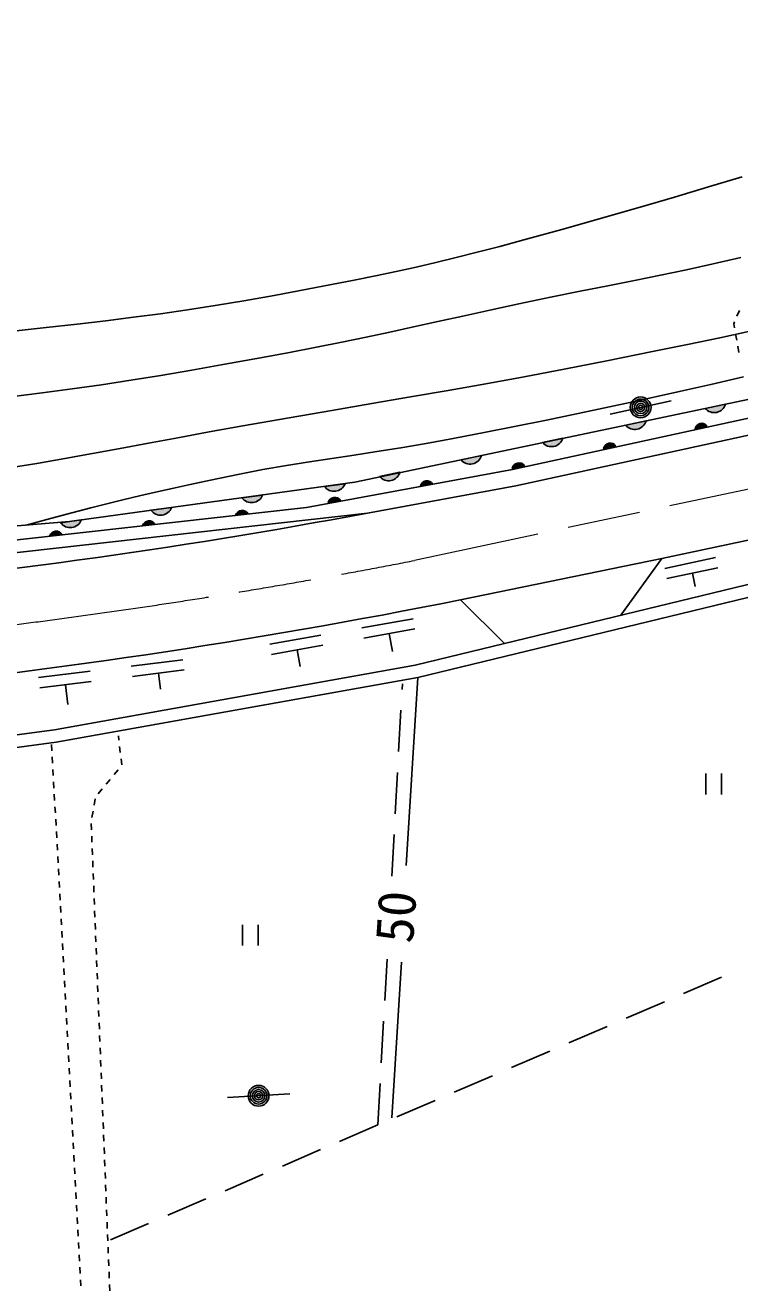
# Model space of a CAD drawing. Units: millimetres, scale not verified. Extents: x 40000 to 680000, y 20000 to 380000.
# Drawn here: x 117112 to 151470, y 238586 to 299492 of the extents above; entities that cross this region are included whole.
import ezdxf
from ezdxf.enums import TextEntityAlignment as Align

# ---------------------------------------------------------------- set-up
doc = ezdxf.new("R2010")
doc.units = ezdxf.units.MM
doc.header["$LTSCALE"] = 1000
doc.linetypes.add('CHAIN', pattern=[18.5, 12, -1.5, 3.5, -1.5])
doc.layers.add('M-BGD', color=7, linetype='Continuous', lineweight=25)
doc.layers.add('M-BMK', color=2, linetype='CHAIN', lineweight=13)
doc.styles.add('ＭＳ ゴシック', font='')
doc.styles.get('ＭＳ ゴシック').set_extended_font_data('MS Gothic')

msp = doc.modelspace()

# ---------------------------------------------------------------- hatches: boundary and pattern name
at = {"layer": 'M-BGD'}
for points in [[(149813, 281052, 0.6), (150791, 281257)], [(145987, 280243, 0.6), (146965, 280448)], [(149913, 280196, 0.66667), (149327, 280069)], [(141982, 279413, 0.6), (142961, 279618)], [(145515, 279244, 0.66667), (144928, 279117)], [(138067, 278573, 0.6), (139046, 278778)], [(141117, 278292, 0.66667), (140530, 278165)], [(134152, 277775, 0.6), (135131, 277980)], [(131498, 277298, 0.6), (132489, 277430)], [(136704, 277415, 0.66667), (136113, 277310)], [(127532, 276752, 0.6), (128523, 276884)], [(132274, 276624, 0.66667), (131683, 276519)], [(123156, 276149, 0.6), (124148, 276281)], [(127823, 275975, 0.66667), (127227, 275908)], [(118812, 275550, 0.6), (119804, 275682)], [(123351, 275476, 0.66667), (122755, 275410)], [(118879, 274978, 0.66667), (118282, 274911)]]:
    msp.add_hatch(color=256, dxfattribs=at).paths.add_polyline_path(points)

# ---------------------------------------------------------------- linework, layer by layer
for p, q in [((267707, 299492), (147725, 273828)), ((151584, 292206), (149963, 291711)), ((148340, 291226), (146677, 290739)), ((149963, 291711), (148340, 291226)), ((146677, 290739), (144938, 290240)), ((144938, 290240), (143087, 289718)), ((143087, 289718), (141088, 289164)), ((139928, 288849), (138851, 288566)), ((141088, 289164), (139928, 288849)), ((137835, 288310), (136860, 288075)), ((138851, 288566), (137835, 288310)), ((150192, 288007), (151518, 288320)), ((181762, 287783), (132960, 277495)), ((134944, 287646), (133962, 287440)), ((135903, 287856), (134944, 287646)), ((136860, 288075), (135903, 287856)), ((147666, 287463), (148917, 287725)), ((148917, 287725), (150192, 288007)), ((131843, 287017), (130663, 286789)), ((132935, 287232), (131843, 287017)), ((133962, 287440), (132935, 287232)), ((181873, 287113), (140540, 278110)), ((143793, 286692), (145131, 286957)), ((145131, 286957), (146413, 287211)), ((146413, 287211), (147666, 287463)), ((129086, 286494), (127621, 286233)), ((130663, 286789), (129086, 286494)), ((182042, 286331), (140697, 277325)), ((140842, 286080), (142372, 286403)), ((142372, 286403), (143793, 286692)), ((124917, 285797), (123620, 285611)), ((126242, 286003), (124917, 285797)), ((127621, 286233), (126242, 286003)), ((138159, 285495), (139449, 285778)), ((139449, 285778), (140842, 286080)), ((151337, 285494), (151454, 285770)), ((119600, 285110), (118122, 284944)), ((120990, 285272), (119600, 285110)), ((122320, 285437), (120990, 285272)), ((123620, 285611), (122320, 285437)), ((135783, 284972), (136945, 285228)), ((136945, 285228), (138159, 285495)), ((151182, 285129), (151219, 285217)), ((151218, 284928), (151182, 285129)), ((118122, 284944), (116526, 284770)), ((132341, 284242), (133507, 284483)), ((133507, 284483), (134645, 284725)), ((134645, 284725), (135783, 284972)), ((150515, 284457), (148961, 284133)), ((151976, 284766), (150515, 284457)), ((151326, 284338), (151272, 284633)), ((129826, 283747), (131123, 283998)), ((131123, 283998), (132341, 284242)), ((148961, 284133), (147282, 283787)), ((151433, 283748), (151379, 284043)), ((126710, 283178), (128425, 283487)), ((128425, 283487), (129826, 283747)), ((145077, 283342), (143030, 282942)), ((147282, 283787), (145077, 283342)), ((122186, 282411), (123622, 282644)), ((123622, 282644), (125120, 282898)), ((125120, 282898), (126710, 283178)), ((143030, 282942), (141103, 282579)), ((119371, 281992), (120780, 282195)), ((120780, 282195), (122186, 282411)), ((139255, 282241), (137446, 281920)), ((141103, 282579), (139255, 282241)), ((148637, 281877), (150086, 282206)), ((150086, 282206), (151647, 282567)), ((116423, 281607), (117929, 281797)), ((117929, 281797), (119371, 281992)), ((135635, 281606), (133784, 281287)), ((137446, 281920), (135635, 281606)), ((145241, 280781), (148172, 281424)), ((145966, 281286), (147274, 281572)), ((147274, 281572), (148637, 281877)), ((131850, 280956), (129795, 280601)), ((133784, 281287), (131850, 280956)), ((143405, 280745), (144686, 281012)), ((144686, 281012), (145966, 281286)), ((127579, 280212), (125953, 279920)), ((129795, 280601), (127579, 280212)), ((139266, 279916), (140723, 280203)), ((140723, 280203), (142093, 280477)), ((142093, 280477), (143405, 280745)), ((124447, 279642), (123031, 279377)), ((125953, 279920), (124447, 279642)), ((136384, 279368), (137692, 279611)), ((137692, 279611), (139266, 279916)), ((121675, 279122), (120348, 278877)), ((123031, 279377), (121675, 279122)), ((132926, 278807), (134024, 278975)), ((134024, 278975), (135169, 279159)), ((135169, 279159), (136384, 279368)), ((117660, 278407), (116238, 278179)), ((119020, 278639), (117660, 278407)), ((120348, 278877), (119020, 278639)), ((129681, 278302), (130777, 278479)), ((130777, 278479), (131851, 278645)), ((131851, 278645), (132926, 278807)), ((126026, 277605), (127328, 277874)), ((127328, 277874), (128539, 278104)), ((128539, 278104), (129681, 278302)), ((140540, 278110), (130643, 276290)), ((132960, 277495), (119231, 275603)), ((123366, 277018), (124167, 277199)), ((124167, 277199), (125043, 277392)), ((125043, 277392), (126026, 277605)), ((140697, 277325), (133574, 276016)), ((121089, 276470), (121859, 276661)), ((121859, 276661), (122608, 276841)), ((122608, 276841), (123366, 277018)), ((130643, 276290), (112397, 274239)), ((133574, 276016), (112452, 273641)), ((118330, 275749), (119357, 276021)), ((119357, 276021), (120266, 276259)), ((120266, 276259), (121089, 276470)), ((119231, 275603), (107169, 274621)), ((117153, 275434), (118330, 275749)), ((135867, 268688), (159609, 274460)), ((135991, 268101), (159750, 273877)), ((147725, 273828), (138043, 271839)), ((147725, 273828), (145762, 271094)), ((147869, 273348), (150313, 273874)), ((147974, 272859), (150418, 273385)), ((149196, 273122), (149336, 272473)), ((138043, 271839), (140158, 269731)), ((133300, 270492), (135762, 270928)), ((133387, 270000), (135849, 270435)), ((128869, 269707), (131331, 270143)), ((134618, 270217), (134770, 269357)), ((128956, 269215), (131418, 269651)), ((130187, 269433), (130329, 268631)), ((118510, 265577), (135867, 268688)), ((122209, 268649), (124689, 268958)), ((117743, 268093), (120224, 268402)), ((118602, 264984), (135991, 268101)), ((122270, 268153), (124751, 268462)), ((123511, 268308), (123607, 267532)), ((135428, 259049), (135991, 268101)), ((117805, 267597), (120286, 267906)), ((119045, 267751), (119163, 266806)), ((135233, 267529), (135248, 267788)), ((135067, 264534), (135178, 266531)), ((106312, 263981), (118510, 265577)), ((106237, 263366), (118602, 264984)), ((121613, 265082), (121588, 265296)), ((118377, 264877), (118393, 264578)), ((121681, 264486), (121647, 264784)), ((118410, 264278), (118426, 263979)), ((121749, 263890), (121715, 264188)), ((118442, 263679), (118458, 263379)), ((120999, 262964), (121191, 263194)), ((121384, 263424), (121577, 263654)), ((134900, 261538), (135011, 263535)), ((149846, 263472), (149846, 262472)), ((150596, 263472), (150596, 262472)), ((118474, 263080), (118491, 262780)), ((120613, 262504), (120806, 262734)), ((118507, 262481), (118523, 262181)), ((120418, 261957), (120467, 262253)), ((118539, 261882), (118556, 261582)), ((120319, 261365), (120368, 261661)), ((118572, 261283), (118588, 260983)), ((118604, 260683), (118621, 260384)), ((120292, 260769), (120280, 261069)), ((118637, 260084), (118653, 259785)), ((120316, 260169), (120304, 260469)), ((134734, 258543), (134845, 260540)), ((118669, 259485), (118686, 259186)), ((120340, 259570), (120328, 259869)), ((118702, 258886), (118718, 258587)), ((120364, 258970), (120352, 259270)), ((118734, 258287), (118751, 257987)), ((120388, 258371), (120376, 258670)), ((118767, 257688), (118783, 257388)), ((120412, 257771), (120400, 258071)), ((118799, 257089), (118816, 256789)), ((120435, 257172), (120424, 257471)), ((118832, 256490), (118848, 256190)), ((120459, 256572), (120447, 256872)), ((118864, 255890), (118881, 255591)), ((120483, 255973), (120471, 256272)), ((127556, 256196), (127556, 255196)), ((128306, 256196), (128306, 255196)), ((118897, 255291), (118913, 254992)), ((120507, 255373), (120495, 255673)), ((118929, 254692), (118946, 254393)), ((120531, 254774), (120519, 255073)), ((118962, 254093), (118978, 253794)), ((120555, 254174), (120543, 254474)), ((134401, 252552), (134512, 254549)), ((134736, 246914), (135209, 254391)), ((118994, 253494), (119011, 253194)), ((120579, 253574), (120567, 253874)), ((148765, 252884), (150603, 253674)), ((119027, 252895), (119043, 252595)), ((120603, 252975), (120591, 253275)), ((119059, 252296), (119076, 251996)), ((120626, 252375), (120614, 252675)), ((146009, 251698), (147847, 252489)), ((119092, 251697), (119108, 251397)), ((120650, 251776), (120638, 252076)), ((134234, 249557), (134345, 251554)), ((119124, 251098), (119141, 250798)), ((120674, 251176), (120662, 251476)), ((143254, 250513), (145091, 251303)), ((119157, 250498), (119173, 250199)), ((120698, 250577), (120686, 250877)), ((119189, 249899), (119206, 249600)), ((120722, 249977), (120710, 250277)), ((140498, 249327), (142335, 250118)), ((119222, 249300), (119238, 249001)), ((120746, 249378), (120734, 249678)), ((119254, 248701), (119271, 248401)), ((120770, 248778), (120758, 249078)), ((134067, 246562), (134178, 248558)), ((137742, 248142), (139579, 248932)), ((119287, 248102), (119303, 247802)), ((120794, 248179), (120782, 248478)), ((126835, 247881), (129830, 248054)), ((119319, 247503), (119336, 247203)), ((120817, 247579), (120805, 247879)), ((120841, 246980), (120829, 247279)), ((134986, 246957), (136823, 247747)), ((119352, 246904), (119368, 246604)), ((120865, 246380), (120853, 246680)), ((119384, 246305), (119400, 246005)), ((120889, 245781), (120877, 246080)), ((132230, 245771), (134067, 246562)), ((119417, 245705), (119433, 245406)), ((120913, 245181), (120901, 245481)), ((119449, 245106), (119465, 244807)), ((120937, 244582), (120925, 244881)), ((129474, 244586), (131312, 245376)), ((119482, 244507), (119498, 244208)), ((120961, 243982), (120949, 244282)), ((119514, 243908), (119530, 243609)), ((120984, 243383), (120973, 243682)), ((126718, 243400), (128556, 244191)), ((119547, 243309), (119563, 243009)), ((121008, 242783), (120996, 243083)), ((119579, 242710), (119595, 242410)), ((121032, 242183), (121020, 242483)), ((123963, 242215), (125800, 243005)), ((119612, 242111), (119628, 241811)), ((121056, 241584), (121044, 241884)), ((121207, 241030), (123044, 241820)), ((119644, 241512), (119660, 241212)), ((121080, 240984), (121068, 241284)), ((119677, 240912), (119693, 240613)), ((121104, 240385), (121092, 240685)), ((119709, 240313), (119725, 240014)), ((121128, 239785), (121116, 240085)), ((119742, 239714), (119758, 239415)), ((121152, 239186), (121140, 239486)), ((119774, 239115), (119790, 238816)), ((121175, 238586), (121164, 238886))]:
    msp.add_line(p, q, dxfattribs=at)
for points in [[(149813, 281052, 0.6), (150791, 281257)], [(145987, 280243, 0.6), (146965, 280448)], [(149913, 280196, 0.66667), (149327, 280069)], [(141982, 279413, 0.6), (142961, 279618)], [(145515, 279244, 0.66667), (144928, 279117)], [(138067, 278573, 0.6), (139046, 278778)], [(141117, 278292, 0.66667), (140530, 278165)], [(134152, 277775, 0.6), (135131, 277980)], [(131498, 277298, 0.6), (132489, 277430)], [(136704, 277415, 0.66667), (136113, 277310)], [(127532, 276752, 0.6), (128523, 276884)], [(132274, 276624, 0.66667), (131683, 276519)], [(123156, 276149, 0.6), (124148, 276281)], [(127823, 275975, 0.66667), (127227, 275908)], [(118812, 275550, 0.6), (119804, 275682)], [(123351, 275476, 0.66667), (122755, 275410)], [(118879, 274978, 0.66667), (118282, 274911)]]:
    msp.add_lwpolyline(points, format="xyb", close=True, dxfattribs=at)
for centre, radius in [((146707, 281103), 500), ((146707, 281103), 400), ((146707, 281103), 300), ((146707, 281103), 200), ((146707, 281103), 100), ((128332, 247968), 500), ((128332, 247968), 400), ((128332, 247968), 300), ((128332, 247968), 200), ((128332, 247968), 100)]:
    msp.add_circle(centre, radius, dxfattribs=at)
for centre, radius, start, end in [((79785, 562301), 291294, 269.49958, 280.64108), ((77799, 572491), 306628, 269.84786, 281.3308)]:
    msp.add_arc(centre, radius, start, end, dxfattribs=at)
at = {"layer": 'M-BMK'}
msp.add_line((177938, 282738), (135833, 273733), dxfattribs=at)
msp.add_arc((80098, 559203), 290860, 269.41106, 281.04723, dxfattribs=at)

# ---------------------------------------------------------------- texts
at = {"layer": 'M-BGD', "style": 'ＭＳ ゴシック'}
msp.add_text('50', height=1833, rotation=86.055, dxfattribs=at).set_placement((136305, 255235), align=Align.BOTTOM_LEFT)

doc.saveas('drawing.dxf')
